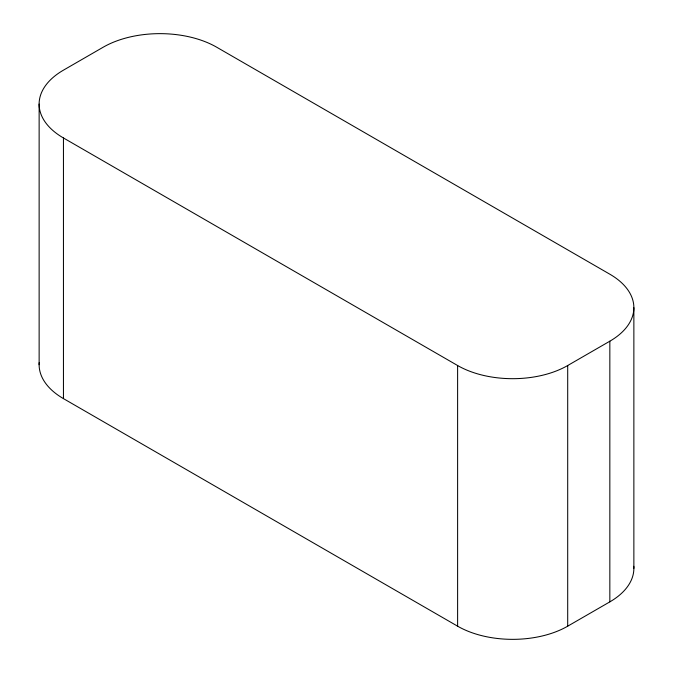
<?xml version="1.0" encoding="UTF-8"?>
<svg xmlns="http://www.w3.org/2000/svg" width="673" height="673" viewBox="0 0 673 673"><rect width="100%" height="100%" fill="white"/><g stroke="black" fill="none" stroke-linecap="round" stroke-linejoin="round"><path stroke-width="1.01" d="M63.447 137.957L457.615 365.523A77.841 44.94 0 0 0 567.701 365.523L609.839 341.194A82.056 47.371 0 0 0 609.839 274.205L216.698 47.219A80.264 46.344 0 0 0 103.179 47.219L63.447 70.16A83.031 47.934 0 0 0 63.447 137.957L63.447 398.618L457.615 626.184A77.841 44.94 0 0 0 567.701 626.184L609.839 601.864A82.056 47.371 0 0 0 633.789 566.296M633.865 307.696L633.865 568.365M609.839 341.194L609.839 601.864M567.701 365.523L567.701 626.184M457.615 365.523L457.615 626.184M39.135 104.054L39.135 364.724M63.447 398.618A83.031 47.934 0 0 1 39.211 362.629"/></g></svg>
